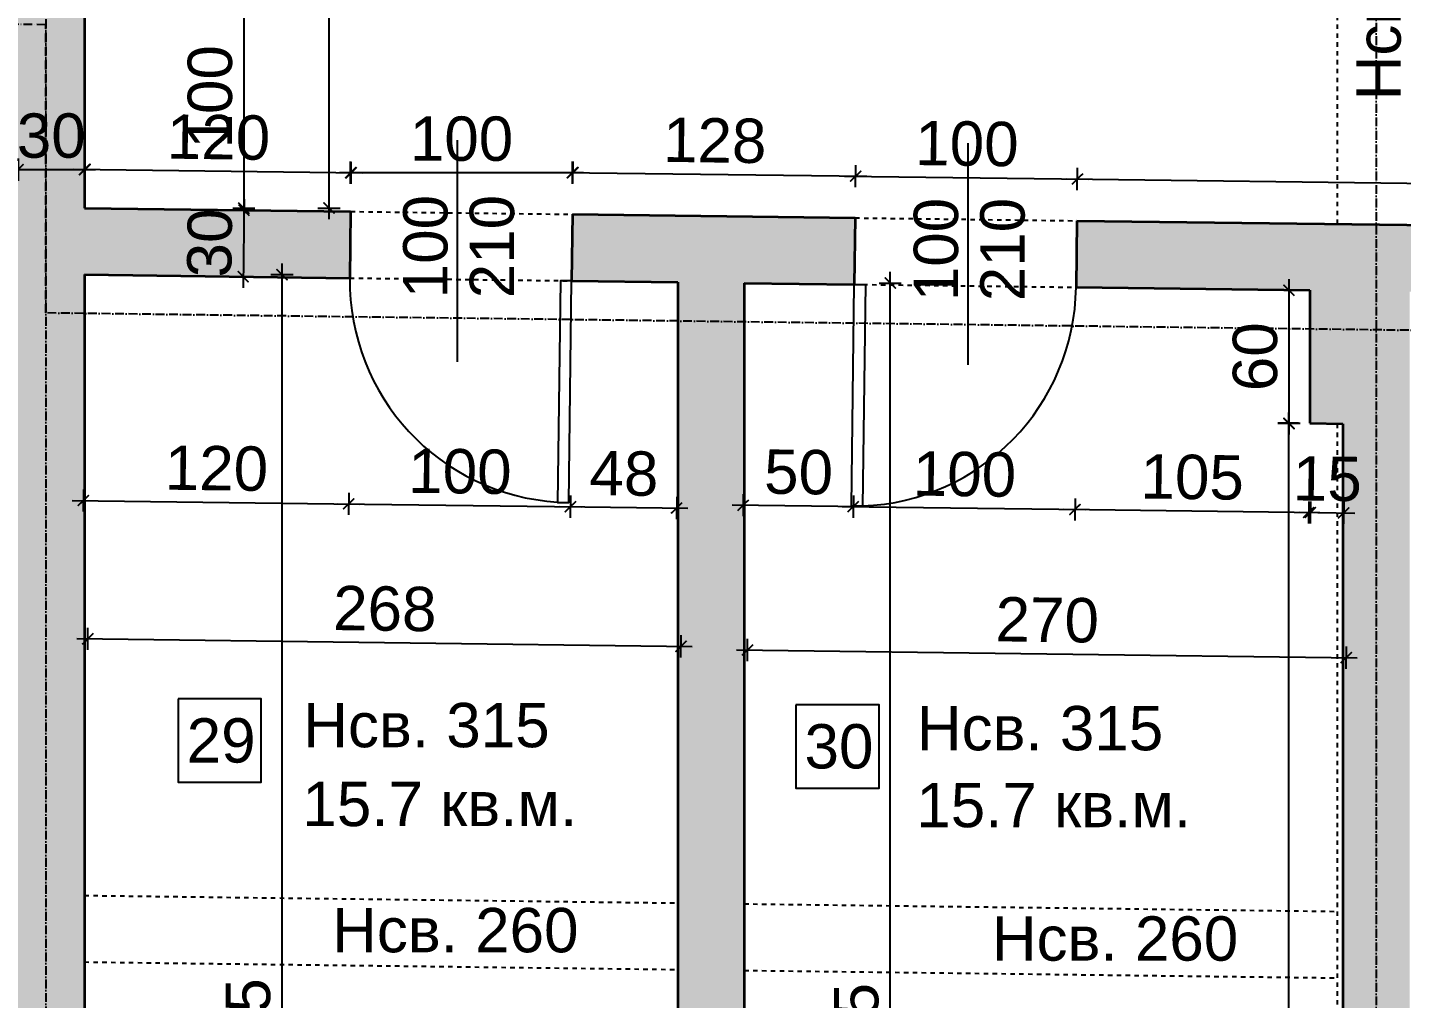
# Model space of a CAD drawing. Header units: inches. Extents: x -72385 to 39588, y -6525 to 66685.
# Drawn here: x -51393 to -50773, y 29589 to 30027 of the extents above; entities that cross this region are included whole.
import ezdxf

# ---------------------------------------------------------------- set-up
doc = ezdxf.new("R2010")
doc.units = ezdxf.units.IN
doc.header["$MEASUREMENT"] = 0
doc.linetypes.add('DashDot', pattern=[0.6, 0.4, -0.1, 0, -0.1])
doc.linetypes.add('Hidden', pattern=[0.4, 0.2, -0.2])
for name, color, linetype, lineweight in [('Врати', 251, 'Continuous', 25), ('Надписи Hсв', 252, 'Continuous', 25), ('Надписи врати', 252, 'Continuous', 25), ('Надписи коти вътрешни', 252, 'Continuous', 25), ('Надписи номера на пом.', 252, 'Continuous', 25), ('Надписи площ', 252, 'Continuous', 25), ('Оси', 252, 'DashDot', 25), ('Пунктир', 253, 'Hidden', 25), ('Разрезни линии', 7, 'Continuous', 35), ('Щрих стени', 254, 'Continuous', 25)]:
    doc.layers.add(name, color=color, linetype=linetype, lineweight=lineweight)
doc.styles.add('Arial Regular', font='arial.ttf')
doc.styles.get("Standard").update_dxf_attribs({"font": 'arial.ttf'})
doc.dimstyles.new('Annotative', dxfattribs={"dimscale": 0, "dimtxt": 20, "dimasz": 5, "dimexe": 5, "dimexo": 5, "dimgap": 5, "dimtad": 1, "dimdec": 0, "dimzin": 0, "dimdsep": 46, "dimtxsty": 'Standard', "dimblk": 'ARCHTICK', "dimcen": 5, "dimdle": 5, "dimadec": 0, "dimazin": 0, "dimtfac": 1, "dimtdec": 0, "dimtofl": 0, "dimtmove": 0, "dimatfit": 3, "dimldrblk": 'ARCHTICK', "dimfxl": 5, "dimfxlon": 1, "dimtolj": 1, "dimtzin": 0, "dimarcsym": 1})

# ---------------------------------------------------------------- blocks, each defined once
blk = doc.blocks.new('_ArchTick')
at = {"color": 0, "linetype": 'ByBlock', "const_width": 0.15}
blk.add_lwpolyline([(-0.5, -0.5), (0.5, 0.5)], dxfattribs=at)
blk = doc.blocks.new('*D44')
at = {"layer": 'Defpoints', "color": 0, "ltscale": 50, "transparency": 16777216}
for p in [(-51366.75, 29900.11), (-51247.13, 29898.59), (-51248.24, 29811.9)]:
    blk.add_point(p, dxfattribs=at)
at = {"layer": 'Надписи коти вътрешни', "color": 0, "lineweight": -2, "ltscale": 50, "transparency": 16777216}
for p, q in [((-51367.79, 29818.42), (-51367.92, 29808.42)), ((-51248.18, 29816.9), (-51248.3, 29806.9)), ((-51372.86, 29813.48), (-51243.24, 29811.83))]:
    blk.add_line(p, q, dxfattribs=at)
at = {"layer": 'Надписи коти вътрешни', "color": 0, "lineweight": -2, "ltscale": 50, "transparency": 16777216, "xscale": 5, "yscale": 5, "zscale": 5}
for p, rotation in [((-51367.86, 29813.42), 179.2706286525392), ((-51248.24, 29811.9), 359.2706286525392)]:
    blk.add_blockref('_ArchTick', p, dxfattribs=dict(at, rotation=rotation))
at = {"layer": 'Надписи коти вътрешни', "color": 0, "ltscale": 50, "transparency": 16777216, "insert": (-51307.85, 29827.87), "char_height": 20, "attachment_point": 5, "rotation": 359.27063}
blk.add_mtext('\\A1;120', dxfattribs=at)
blk = doc.blocks.new('*D45')
at = {"layer": 'Defpoints', "color": 0, "ltscale": 50, "transparency": 16777216}
for p in [(-51247.13, 29898.59), (-51147.13, 29897.32), (-51148.24, 29810.62)]:
    blk.add_point(p, dxfattribs=at)
at = {"layer": 'Надписи коти вътрешни', "color": 0, "lineweight": -2, "ltscale": 50, "transparency": 16777216}
for p, q in [((-51248.18, 29816.9), (-51248.3, 29806.9)), ((-51253.24, 29811.96), (-51143.24, 29810.56)), ((-51148.18, 29815.62), (-51148.3, 29805.63))]:
    blk.add_line(p, q, dxfattribs=at)
at = {"layer": 'Надписи коти вътрешни', "color": 0, "lineweight": -2, "ltscale": 50, "transparency": 16777216, "xscale": 5, "yscale": 5, "zscale": 5}
for p, rotation in [((-51248.24, 29811.9), 179.27062865254), ((-51148.24, 29810.62), 359.27062865254)]:
    blk.add_blockref('_ArchTick', p, dxfattribs=dict(at, rotation=rotation))
at = {"layer": 'Надписи коти вътрешни', "color": 0, "ltscale": 50, "transparency": 16777216, "insert": (-51198.05, 29826.47), "char_height": 20, "attachment_point": 5, "rotation": 359.27063}
blk.add_mtext('\\A1;100', dxfattribs=at)
blk = doc.blocks.new('*D46')
at = {"layer": 'Defpoints', "color": 0, "ltscale": 50, "transparency": 16777216}
for p in [(-51147.13, 29897.32), (-51099.25, 29896.71), (-51100.36, 29810.02)]:
    blk.add_point(p, dxfattribs=at)
at = {"layer": 'Надписи коти вътрешни', "color": 0, "lineweight": -2, "ltscale": 50, "transparency": 16777216}
for p, q in [((-51153.24, 29810.69), (-51095.36, 29809.95)), ((-51148.18, 29815.62), (-51148.3, 29805.63)), ((-51100.29, 29815.01), (-51100.42, 29805.02))]:
    blk.add_line(p, q, dxfattribs=at)
at = {"layer": 'Надписи коти вътрешни', "color": 0, "lineweight": -2, "ltscale": 50, "transparency": 16777216, "xscale": 5, "yscale": 5, "zscale": 5}
for p, rotation in [((-51148.24, 29810.62), 179.2706286525312), ((-51100.36, 29810.02), 359.2706286525312)]:
    blk.add_blockref('_ArchTick', p, dxfattribs=dict(at, rotation=rotation))
at = {"layer": 'Надписи коти вътрешни', "color": 0, "ltscale": 50, "transparency": 16777216, "insert": (-51124.1, 29825.53), "char_height": 20, "attachment_point": 5, "rotation": 359.27063}
blk.add_mtext('\\A1;48', dxfattribs=at)
blk = doc.blocks.new('*D47')
at = {"layer": 'Defpoints', "color": 0, "ltscale": 50, "transparency": 16777216}
for p in [(-51069.25, 29896.33), (-51019.63, 29895.7), (-51070.34, 29811.28)]:
    blk.add_point(p, dxfattribs=at)
at = {"layer": 'Надписи коти вътрешни', "color": 0, "lineweight": -2, "ltscale": 50, "transparency": 16777216}
for p, q in [((-51015.72, 29810.58), (-51075.34, 29811.34)), ((-51070.27, 29816.28), (-51070.4, 29806.28)), ((-51020.65, 29815.65), (-51020.78, 29805.65))]:
    blk.add_line(p, q, dxfattribs=at)
at = {"layer": 'Надписи коти вътрешни', "color": 0, "lineweight": -2, "ltscale": 50, "transparency": 16777216, "xscale": 5, "yscale": 5, "zscale": 5}
for p, rotation in [((-51070.34, 29811.28), 179.2706286525381), ((-51020.72, 29810.65), 359.2706286525381)]:
    blk.add_blockref('_ArchTick', p, dxfattribs=dict(at, rotation=rotation))
at = {"layer": 'Надписи коти вътрешни', "color": 0, "ltscale": 50, "transparency": 16777216, "insert": (-51045.33, 29826.17), "char_height": 20, "attachment_point": 5, "rotation": 359.27063}
blk.add_mtext('\\A1;50', dxfattribs=at)
blk = doc.blocks.new('*D48')
at = {"layer": 'Defpoints', "color": 0, "ltscale": 50, "transparency": 16777216}
for p in [(-51019.63, 29895.7), (-50919.64, 29894.42), (-50920.73, 29809.37)]:
    blk.add_point(p, dxfattribs=at)
at = {"layer": 'Надписи коти вътрешни', "color": 0, "lineweight": -2, "ltscale": 50, "transparency": 16777216}
for p, q in [((-51025.72, 29810.71), (-50915.73, 29809.31)), ((-51020.65, 29815.65), (-51020.78, 29805.65)), ((-50920.66, 29814.37), (-50920.79, 29804.37))]:
    blk.add_line(p, q, dxfattribs=at)
at = {"layer": 'Надписи коти вътрешни', "color": 0, "lineweight": -2, "ltscale": 50, "transparency": 16777216, "xscale": 5, "yscale": 5, "zscale": 5}
for p, rotation in [((-51020.72, 29810.65), 179.2706286525298), ((-50920.73, 29809.37), 359.2706286525298)]:
    blk.add_blockref('_ArchTick', p, dxfattribs=dict(at, rotation=rotation))
at = {"layer": 'Надписи коти вътрешни', "color": 0, "ltscale": 50, "transparency": 16777216, "insert": (-50970.53, 29825.22), "char_height": 20, "attachment_point": 5, "rotation": 359.27063}
blk.add_mtext('\\A1;100', dxfattribs=at)
blk = doc.blocks.new('*D49')
at = {"layer": 'Defpoints', "color": 0, "ltscale": 50, "transparency": 16777216}
for p in [(-50919.63, 29894.42), (-50814.25, 29893.08), (-50815.34, 29808.03)]:
    blk.add_point(p, dxfattribs=at)
at = {"layer": 'Надписи коти вътрешни', "color": 0, "lineweight": -2, "ltscale": 50, "transparency": 16777216}
for p, q in [((-50920.65, 29814.37), (-50920.78, 29804.37)), ((-50815.27, 29813.03), (-50815.4, 29803.03)), ((-50925.72, 29809.44), (-50810.34, 29807.97))]:
    blk.add_line(p, q, dxfattribs=at)
at = {"layer": 'Надписи коти вътрешни', "color": 0, "lineweight": -2, "ltscale": 50, "transparency": 16777216, "xscale": 5, "yscale": 5, "zscale": 5}
for p, rotation in [((-50920.72, 29809.37), 179.2706286525186), ((-50815.34, 29808.03), 359.2706286525187)]:
    blk.add_blockref('_ArchTick', p, dxfattribs=dict(at, rotation=rotation))
at = {"layer": 'Надписи коти вътрешни', "color": 0, "ltscale": 50, "transparency": 16777216, "insert": (-50867.83, 29823.91), "char_height": 20, "attachment_point": 5, "rotation": 359.27063}
blk.add_mtext('\\A1;105', dxfattribs=at)
blk = doc.blocks.new('*D50')
at = {"layer": 'Defpoints', "color": 0, "ltscale": 50, "transparency": 16777216}
for p in [(-50814.25, 29833.08), (-50799.25, 29832.89), (-50799.57, 29807.83)]:
    blk.add_point(p, dxfattribs=at)
at = {"layer": 'Надписи коти вътрешни', "color": 0, "lineweight": -2, "ltscale": 50, "transparency": 16777216}
for p, q in [((-50814.51, 29813.02), (-50814.64, 29803.02)), ((-50799.51, 29812.83), (-50799.64, 29802.83)), ((-50819.57, 29808.09), (-50794.57, 29807.77))]:
    blk.add_line(p, q, dxfattribs=at)
at = {"layer": 'Надписи коти вътрешни', "color": 0, "lineweight": -2, "ltscale": 50, "transparency": 16777216, "xscale": 5, "yscale": 5, "zscale": 5}
for p, rotation in [((-50814.57, 29808.02), 179.2706286525602), ((-50799.57, 29807.83), 359.2706286525601)]:
    blk.add_blockref('_ArchTick', p, dxfattribs=dict(at, rotation=rotation))
at = {"layer": 'Надписи коти вътрешни', "color": 0, "ltscale": 50, "transparency": 16777216, "insert": (-50806.88, 29823.14), "char_height": 20, "attachment_point": 5, "rotation": 359.27063}
blk.add_mtext('\\A1;15', dxfattribs=at)
blk = doc.blocks.new('*D8117')
at = {"layer": 'Defpoints', "color": 0, "ltscale": 50, "transparency": 16777216}
for p in [(-51367.34, 29915.3), (-51278.28, 29915.3), (-51367.34, 29330.25)]:
    blk.add_point(p, dxfattribs=at)
at = {"layer": 'Надписи коти вътрешни', "color": 0, "lineweight": -2, "ltscale": 50, "transparency": 16777216}
for p, q in [((-51278.28, 29325.25), (-51278.28, 29920.3)), ((-51283.28, 29915.3), (-51273.28, 29915.3)), ((-51283.28, 29330.25), (-51273.28, 29330.25))]:
    blk.add_line(p, q, dxfattribs=at)
at = {"layer": 'Надписи коти вътрешни', "color": 0, "lineweight": -2, "ltscale": 50, "transparency": 16777216, "xscale": 5, "yscale": 5, "zscale": 5}
for p, rotation in [((-51278.28, 29915.3), 90), ((-51278.28, 29330.25), 270)]:
    blk.add_blockref('_ArchTick', p, dxfattribs=dict(at, rotation=rotation))
at = {"layer": 'Надписи коти вътрешни', "color": 0, "ltscale": 50, "transparency": 16777216, "insert": (-51293.49, 29574.6), "char_height": 20, "attachment_point": 5, "rotation": 90}
blk.add_mtext('\\A1;585', dxfattribs=at)
blk = doc.blocks.new('*D8118')
at = {"layer": 'Defpoints', "color": 0, "ltscale": 50, "transparency": 16777216}
for p in [(-51069.84, 29911.51), (-51004.01, 29911.51), (-51069.84, 29326.46)]:
    blk.add_point(p, dxfattribs=at)
at = {"layer": 'Надписи коти вътрешни', "color": 0, "lineweight": -2, "ltscale": 50, "transparency": 16777216}
for p, q in [((-51004.01, 29321.46), (-51004.01, 29916.51)), ((-51009.01, 29911.51), (-50999.01, 29911.51)), ((-51009.01, 29326.46), (-50999.01, 29326.46))]:
    blk.add_line(p, q, dxfattribs=at)
at = {"layer": 'Надписи коти вътрешни', "color": 0, "lineweight": -2, "ltscale": 50, "transparency": 16777216, "xscale": 5, "yscale": 5, "zscale": 5}
for p, rotation in [((-51004.01, 29911.51), 90), ((-51004.01, 29326.46), 270)]:
    blk.add_blockref('_ArchTick', p, dxfattribs=dict(at, rotation=rotation))
at = {"layer": 'Надписи коти вътрешни', "color": 0, "ltscale": 50, "transparency": 16777216, "insert": (-51019.22, 29572.5), "char_height": 20, "attachment_point": 5, "rotation": 90}
blk.add_mtext('\\A1;585', dxfattribs=at)
blk = doc.blocks.new('*D52')
at = {"layer": 'Defpoints', "color": 0, "ltscale": 50, "transparency": 16777216}
for p in [(-50814.84, 29908.26), (-50824.2, 29848.26), (-50814.84, 29848.26)]:
    blk.add_point(p, dxfattribs=at)
at = {"layer": 'Надписи коти вътрешни', "color": 0, "lineweight": -2, "ltscale": 50, "transparency": 16777216}
for p, q in [((-50824.2, 29913.26), (-50824.2, 29843.26)), ((-50819.84, 29908.26), (-50829.2, 29908.26)), ((-50819.84, 29848.26), (-50829.2, 29848.26))]:
    blk.add_line(p, q, dxfattribs=at)
at = {"layer": 'Надписи коти вътрешни', "color": 0, "lineweight": -2, "ltscale": 50, "transparency": 16777216, "xscale": 5, "yscale": 5, "zscale": 5}
for p, rotation in [((-50824.2, 29908.26), 90), ((-50824.2, 29848.26), 270)]:
    blk.add_blockref('_ArchTick', p, dxfattribs=dict(at, rotation=rotation))
at = {"layer": 'Надписи коти вътрешни', "color": 0, "ltscale": 50, "transparency": 16777216, "insert": (-50839.41, 29878.26), "char_height": 20, "attachment_point": 5, "rotation": 90}
blk.add_mtext('\\A1;60', dxfattribs=at)
blk = doc.blocks.new('*D98')
at = {"layer": 'Defpoints', "color": 0, "ltscale": 50, "transparency": 16777216}
for p in [(-51098.36, 29747.64), (-51367.34, 29635.27), (-51099.84, 29631.87)]:
    blk.add_point(p, dxfattribs=at)
at = {"layer": 'Надписи коти вътрешни', "color": 0, "lineweight": -2, "ltscale": 50, "transparency": 16777216}
for p, q in [((-51365.93, 29746.05), (-51365.8, 29756.04)), ((-51370.86, 29751.11), (-51093.36, 29747.58)), ((-51098.43, 29742.64), (-51098.3, 29752.64))]:
    blk.add_line(p, q, dxfattribs=at)
at = {"layer": 'Надписи коти вътрешни', "color": 0, "lineweight": -2, "ltscale": 50, "transparency": 16777216, "xscale": 5, "yscale": 5, "zscale": 5}
for p, rotation in [((-51365.86, 29751.04), 179.2706286525373), ((-51098.36, 29747.64), 359.2706286525373)]:
    blk.add_blockref('_ArchTick', p, dxfattribs=dict(at, rotation=rotation))
at = {"layer": 'Надписи коти вътрешни', "color": 0, "ltscale": 50, "transparency": 16777216, "insert": (-51231.92, 29764.55), "char_height": 20, "attachment_point": 5, "rotation": 359.27063}
blk.add_mtext('\\A1;268', dxfattribs=at)
blk = doc.blocks.new('*D99')
at = {"layer": 'Defpoints', "color": 0, "ltscale": 50, "transparency": 16777216}
for p in [(-50798.38, 29742.55), (-51069.84, 29631.49), (-50799.84, 29628.05)]:
    blk.add_point(p, dxfattribs=at)
at = {"layer": 'Надписи коти вътрешни', "color": 0, "lineweight": -2, "ltscale": 50, "transparency": 16777216}
for p, q in [((-51068.44, 29740.99), (-51068.32, 29750.99)), ((-51073.38, 29746.05), (-50793.38, 29742.49)), ((-50798.44, 29737.55), (-50798.32, 29747.55))]:
    blk.add_line(p, q, dxfattribs=at)
at = {"layer": 'Надписи коти вътрешни', "color": 0, "lineweight": -2, "ltscale": 50, "transparency": 16777216, "xscale": 5, "yscale": 5, "zscale": 5}
for p, rotation in [((-51068.38, 29745.99), 179.2706286525354), ((-50798.38, 29742.55), 359.2706286525354)]:
    blk.add_blockref('_ArchTick', p, dxfattribs=dict(at, rotation=rotation))
at = {"layer": 'Надписи коти вътрешни', "color": 0, "ltscale": 50, "transparency": 16777216, "insert": (-50933.19, 29759.48), "char_height": 20, "attachment_point": 5, "rotation": 359.27063}
blk.add_mtext('\\A1;270', dxfattribs=at)
blk = doc.blocks.new('*D113')
at = {"layer": 'Defpoints', "color": 0, "ltscale": 50, "transparency": 16777216}
for p in [(-51367.34, 30045.7), (-51367.34, 29945.3), (-51295.48, 29945.3)]:
    blk.add_point(p, dxfattribs=at)
at = {"layer": 'Надписи коти вътрешни', "color": 0, "lineweight": -2, "ltscale": 50, "transparency": 16777216}
for p, q in [((-51295.48, 30050.7), (-51295.48, 29940.3)), ((-51300.48, 30045.7), (-51290.48, 30045.7)), ((-51300.48, 29945.3), (-51290.48, 29945.3))]:
    blk.add_line(p, q, dxfattribs=at)
at = {"layer": 'Надписи коти вътрешни', "color": 0, "lineweight": -2, "ltscale": 50, "transparency": 16777216, "xscale": 5, "yscale": 5, "zscale": 5}
for p, rotation in [((-51295.48, 30045.7), 90), ((-51295.48, 29945.3), 270)]:
    blk.add_blockref('_ArchTick', p, dxfattribs=dict(at, rotation=rotation))
at = {"layer": 'Надписи коти вътрешни', "color": 0, "ltscale": 50, "transparency": 16777216, "insert": (-51310.69, 29995.5), "char_height": 20, "attachment_point": 5, "rotation": 90}
blk.add_mtext('\\A1;100', dxfattribs=at)
blk = doc.blocks.new('*D114')
at = {"layer": 'Defpoints', "color": 0, "ltscale": 50, "transparency": 16777216}
for p in [(-51367.34, 30185.32), (-51367.34, 29945.3), (-51257.12, 29945.3)]:
    blk.add_point(p, dxfattribs=at)
at = {"layer": 'Надписи коти вътрешни', "color": 0, "lineweight": -2, "ltscale": 50, "transparency": 16777216}
for p, q in [((-51257.12, 30190.32), (-51257.12, 29940.3)), ((-51262.12, 30185.32), (-51252.12, 30185.32)), ((-51262.12, 29945.3), (-51252.12, 29945.3))]:
    blk.add_line(p, q, dxfattribs=at)
at = {"layer": 'Надписи коти вътрешни', "color": 0, "lineweight": -2, "ltscale": 50, "transparency": 16777216, "xscale": 5, "yscale": 5, "zscale": 5}
for p, rotation in [((-51257.12, 30185.32), 90), ((-51257.12, 29945.3), 270)]:
    blk.add_blockref('_ArchTick', p, dxfattribs=dict(at, rotation=rotation))
at = {"layer": 'Надписи коти вътрешни', "color": 0, "ltscale": 50, "transparency": 16777216, "insert": (-51272.33, 30065.31), "char_height": 20, "attachment_point": 5, "rotation": 90}
blk.add_mtext('\\A1;240', dxfattribs=at)
blk = doc.blocks.new('*D4047')
at = {"layer": 'Defpoints', "color": 0, "ltscale": 50, "transparency": 16777216}
for p in [(-51247.12, 29961.21), (-51367.34, 29945.3), (-51247.34, 29943.77)]:
    blk.add_point(p, dxfattribs=at)
at = {"layer": 'Надписи коти вътрешни', "color": 0, "lineweight": -2, "ltscale": 50, "transparency": 16777216}
for p, q in [((-51367.18, 29957.74), (-51367.05, 29967.74)), ((-51247.18, 29956.22), (-51247.05, 29966.21)), ((-51372.11, 29962.81), (-51242.12, 29961.15))]:
    blk.add_line(p, q, dxfattribs=at)
at = {"layer": 'Надписи коти вътрешни', "color": 0, "lineweight": -2, "ltscale": 50, "transparency": 16777216, "xscale": 5, "yscale": 5, "zscale": 5}
for p, rotation in [((-51367.12, 29962.74), 179.2706286525375), ((-51247.12, 29961.21), 359.2706286525375)]:
    blk.add_blockref('_ArchTick', p, dxfattribs=dict(at, rotation=rotation))
at = {"layer": 'Надписи коти вътрешни', "color": 0, "ltscale": 50, "transparency": 16777216, "insert": (-51306.92, 29977.19), "char_height": 20, "attachment_point": 5, "rotation": 359.27063}
blk.add_mtext('\\A1;120', dxfattribs=at)
blk = doc.blocks.new('*D115')
at = {"layer": 'Defpoints', "color": 0, "ltscale": 50, "transparency": 16777216}
for p in [(-51247.34, 29961.27), (-51247.34, 29943.77), (-51147.34, 29942.5)]:
    blk.add_point(p, dxfattribs=at)
at = {"layer": 'Надписи коти вътрешни', "color": 0, "lineweight": -2, "ltscale": 50, "transparency": 16777216}
for p, q in [((-51247.34, 29956.27), (-51247.34, 29966.27)), ((-51147.34, 29956.27), (-51147.34, 29966.27)), ((-51142.34, 29961.27), (-51252.34, 29961.27))]:
    blk.add_line(p, q, dxfattribs=at)
at = {"layer": 'Надписи коти вътрешни', "color": 0, "lineweight": -2, "ltscale": 50, "transparency": 16777216, "xscale": 5, "yscale": 5, "zscale": 5, "rotation": 180}
blk.add_blockref('_ArchTick', (-51247.34, 29961.27), dxfattribs=at)
at = {"layer": 'Надписи коти вътрешни', "color": 0, "lineweight": -2, "ltscale": 50, "transparency": 16777216, "xscale": 5, "yscale": 5, "zscale": 5}
blk.add_blockref('_ArchTick', (-51147.34, 29961.27), dxfattribs=at)
at = {"layer": 'Надписи коти вътрешни', "color": 0, "ltscale": 50, "transparency": 16777216, "insert": (-51197.34, 29976.49), "char_height": 20, "attachment_point": 5}
blk.add_mtext('\\A1;100', dxfattribs=at)
blk = doc.blocks.new('*D116')
at = {"layer": 'Defpoints', "color": 0, "ltscale": 50, "transparency": 16777216}
for p in [(-51019.6, 29959.71), (-51147.34, 29942.5), (-51019.84, 29940.88)]:
    blk.add_point(p, dxfattribs=at)
at = {"layer": 'Надписи коти вътрешни', "color": 0, "lineweight": -2, "ltscale": 50, "transparency": 16777216}
for p, q in [((-51147.16, 29956.33), (-51147.03, 29966.33)), ((-51152.1, 29961.4), (-51014.6, 29959.65)), ((-51019.66, 29954.71), (-51019.53, 29964.71))]:
    blk.add_line(p, q, dxfattribs=at)
at = {"layer": 'Надписи коти вътрешни', "color": 0, "lineweight": -2, "ltscale": 50, "transparency": 16777216, "xscale": 5, "yscale": 5, "zscale": 5}
for p, rotation in [((-51147.1, 29961.33), 179.2706286525391), ((-51019.6, 29959.71), 359.2706286525391)]:
    blk.add_blockref('_ArchTick', p, dxfattribs=dict(at, rotation=rotation))
at = {"layer": 'Надписи коти вътрешни', "color": 0, "ltscale": 50, "transparency": 16777216, "insert": (-51083.15, 29975.73), "char_height": 20, "attachment_point": 5, "rotation": 359.27063}
blk.add_mtext('\\A1;128', dxfattribs=at)
blk = doc.blocks.new('*D117')
at = {"layer": 'Defpoints', "color": 0, "ltscale": 50, "transparency": 16777216}
for p in [(-50919.6, 29958.44), (-51019.84, 29940.88), (-50919.84, 29939.6)]:
    blk.add_point(p, dxfattribs=at)
at = {"layer": 'Надписи коти вътрешни', "color": 0, "lineweight": -2, "ltscale": 50, "transparency": 16777216}
for p, q in [((-51024.6, 29959.77), (-50914.6, 29958.37)), ((-51019.66, 29954.71), (-51019.53, 29964.71)), ((-50919.66, 29953.44), (-50919.53, 29963.44))]:
    blk.add_line(p, q, dxfattribs=at)
at = {"layer": 'Надписи коти вътрешни', "color": 0, "lineweight": -2, "ltscale": 50, "transparency": 16777216, "xscale": 5, "yscale": 5, "zscale": 5}
for p, rotation in [((-51019.6, 29959.71), 179.2706286525356), ((-50919.6, 29958.44), 359.2706286525356)]:
    blk.add_blockref('_ArchTick', p, dxfattribs=dict(at, rotation=rotation))
at = {"layer": 'Надписи коти вътрешни', "color": 0, "ltscale": 50, "transparency": 16777216, "insert": (-50969.4, 29974.28), "char_height": 20, "attachment_point": 5, "rotation": 359.27063}
blk.add_mtext('\\A1;100', dxfattribs=at)
blk = doc.blocks.new('*D118')
at = {"layer": 'Defpoints', "color": 0, "ltscale": 50, "transparency": 16777216}
for p in [(-50424.6, 29952.14), (-50919.84, 29939.6), (-50424.84, 29933.3)]:
    blk.add_point(p, dxfattribs=at)
at = {"layer": 'Надписи коти вътрешни', "color": 0, "lineweight": -2, "ltscale": 50, "transparency": 16777216}
for p, q in [((-50919.66, 29953.44), (-50919.53, 29963.44)), ((-50924.6, 29958.5), (-50419.6, 29952.07)), ((-50424.66, 29947.14), (-50424.53, 29957.14))]:
    blk.add_line(p, q, dxfattribs=at)
at = {"layer": 'Надписи коти вътрешни', "color": 0, "lineweight": -2, "ltscale": 50, "transparency": 16777216, "xscale": 5, "yscale": 5, "zscale": 5}
for p, rotation in [((-50919.6, 29958.44), 179.2706286525379), ((-50424.6, 29952.14), 359.2706286525378)]:
    blk.add_blockref('_ArchTick', p, dxfattribs=dict(at, rotation=rotation))
at = {"layer": 'Надписи коти вътрешни', "color": 0, "ltscale": 50, "transparency": 16777216, "insert": (-50671.9, 29970.5), "char_height": 20, "attachment_point": 5, "rotation": 359.27063}
blk.add_mtext('\\A1;495', dxfattribs=at)
blk = doc.blocks.new('*D8119')
at = {"layer": 'Defpoints', "color": 0, "ltscale": 50, "transparency": 16777216}
for p in [(-50824.2, 29848.1), (-50802.34, 29848.1), (-50802.34, 29338.06)]:
    blk.add_point(p, dxfattribs=at)
at = {"layer": 'Надписи коти вътрешни', "color": 0, "lineweight": -2, "ltscale": 50, "transparency": 16777216}
for p, q in [((-50819.2, 29848.1), (-50829.2, 29848.1)), ((-50824.2, 29333.06), (-50824.2, 29853.1)), ((-50819.2, 29338.06), (-50829.2, 29338.06))]:
    blk.add_line(p, q, dxfattribs=at)
at = {"layer": 'Надписи коти вътрешни', "color": 0, "lineweight": -2, "ltscale": 50, "transparency": 16777216, "xscale": 5, "yscale": 5, "zscale": 5}
for p, rotation in [((-50824.2, 29848.1), 90), ((-50824.2, 29338.06), 270)]:
    blk.add_blockref('_ArchTick', p, dxfattribs=dict(at, rotation=rotation))
at = {"layer": 'Надписи коти вътрешни', "color": 0, "ltscale": 50, "transparency": 16777216, "insert": (-50839.41, 29558.89), "char_height": 20, "attachment_point": 5, "rotation": 90}
blk.add_mtext('\\A1;510', dxfattribs=at)
blk = doc.blocks.new('*D7087')
at = {"layer": 'Defpoints', "color": 0, "ltscale": 10, "transparency": 16777216}
for p in [(-51397.34, 30010.69), (-51367.34, 30010.69), (-51367.34, 29962.66)]:
    blk.add_point(p, dxfattribs=at)
at = {"layer": 'Надписи коти вътрешни', "color": 0, "lineweight": -2, "ltscale": 10, "transparency": 16777216}
for p, q in [((-51397.34, 29967.66), (-51397.34, 29957.66)), ((-51367.34, 29967.66), (-51367.34, 29957.66)), ((-51402.34, 29962.66), (-51362.34, 29962.66))]:
    blk.add_line(p, q, dxfattribs=at)
at = {"layer": 'Надписи коти вътрешни', "color": 0, "lineweight": -2, "ltscale": 10, "transparency": 16777216, "xscale": 5, "yscale": 5, "zscale": 5, "rotation": 180}
blk.add_blockref('_ArchTick', (-51397.34, 29962.66), dxfattribs=at)
at = {"layer": 'Надписи коти вътрешни', "color": 0, "lineweight": -2, "ltscale": 10, "transparency": 16777216, "xscale": 5, "yscale": 5, "zscale": 5}
blk.add_blockref('_ArchTick', (-51367.34, 29962.66), dxfattribs=at)
at = {"layer": 'Надписи коти вътрешни', "color": 0, "ltscale": 10, "transparency": 16777216, "insert": (-51382.34, 29977.88), "char_height": 20, "attachment_point": 5}
blk.add_mtext('\\A1;30', dxfattribs=at)
blk = doc.blocks.new('*D7104')
at = {"layer": 'Defpoints', "color": 0, "ltscale": 10, "transparency": 16777216}
for p in [(-51312.19, 29944.6), (-51312.57, 29914.6), (-51295.81, 29914.39)]:
    blk.add_point(p, dxfattribs=at)
at = {"layer": 'Надписи коти вътрешни', "color": 0, "lineweight": -2, "ltscale": 10, "transparency": 16777216}
for p, q in [((-51295.36, 29949.38), (-51295.87, 29909.39)), ((-51300.43, 29944.45), (-51290.43, 29944.32)), ((-51300.81, 29914.45), (-51290.81, 29914.32))]:
    blk.add_line(p, q, dxfattribs=at)
at = {"layer": 'Надписи коти вътрешни', "color": 0, "lineweight": -2, "ltscale": 10, "transparency": 16777216, "xscale": 5, "yscale": 5, "zscale": 5}
for p, rotation in [((-51295.43, 29944.38), 89.27062865253541), ((-51295.81, 29914.39), 269.2706286525354)]:
    blk.add_blockref('_ArchTick', p, dxfattribs=dict(at, rotation=rotation))
at = {"layer": 'Надписи коти вътрешни', "color": 0, "ltscale": 10, "transparency": 16777216, "insert": (-51310.84, 29929.58), "char_height": 20, "attachment_point": 5, "rotation": 89.27063}
blk.add_mtext('\\A1;30', dxfattribs=at)

msp = doc.modelspace()

# ---------------------------------------------------------------- hatches: boundary and pattern name
at = {"layer": 'Щрих стени', "ltscale": 10}
h = msp.add_hatch(color=256, dxfattribs=at)
h.dxf.hatch_style = 1
h.paths.add_polyline_path([(-52256.96, 30829.2), (-52267.34, 30829.33), (-52267.34, 30831.82), (-52317.34, 30831.82), (-52317.34, 30786.83), (-52267.34, 30786.83), (-52267.34, 30799.33), (-52257.34, 30799.2)])
h.paths.add_polyline_path([(-52267.34, 30696.82), (-52317.34, 30696.82), (-52317.34, 30656.81), (-52267.34, 30656.81)])
h.paths.add_polyline_path([(-52267.34, 30566.81), (-52317.34, 30566.81), (-52317.34, 30526.8), (-52267.34, 30526.8)])
h.paths.add_polyline_path([(-52267.34, 30436.8), (-52317.34, 30436.8), (-52317.34, 30296.79), (-52267.34, 30296.79)])
h.paths.add_polyline_path([(-52267.34, 30206.78), (-52317.34, 30206.78), (-52317.34, 30166.78), (-52267.34, 30166.78)])
h.paths.add_polyline_path([(-52267.34, 30076.77), (-52317.34, 30076.77), (-52317.34, 29292.34), (-51335.28, 29279.84), (-51334.84, 29314.84), (-51367.34, 29315.25), (-51367.34, 29915.3), (-51247.72, 29913.77), (-51247.34, 29943.77), (-51367.34, 29945.3), (-51367.34, 30040.31), (-51367.34, 30045.7), (-51397.34, 30045.7), (-51397.34, 30040.69), (-51687.34, 30044.38), (-51687.72, 30014.38), (-51397.34, 30010.69), (-51397.34, 29690.66), (-51967.34, 29697.92), (-51967.34, 30017.94), (-51787.72, 30015.66), (-51787.34, 30045.66), (-52267.34, 30051.77)])
h.paths.add_polyline_path([(-52267.34, 30021.76), (-51997.34, 30018.33), (-51997.34, 29668.3), (-51397.34, 29660.66), (-51397.34, 29330.63), (-52267.34, 29341.71)], flags=16)
h = msp.add_hatch(color=256, dxfattribs=at)
h.dxf.hatch_style = 1
h.paths.add_polyline_path([(-51034.84, 29311.02), (-51069.84, 29311.46), (-51069.84, 29911.51), (-51020.22, 29910.88), (-51019.84, 29940.88), (-51147.34, 29942.5), (-51147.72, 29912.5), (-51099.84, 29911.89), (-51099.84, 29311.84), (-51134.84, 29312.29), (-51135.28, 29277.29), (-51035.28, 29276.02)])
h.paths.add_polyline_path([(-50734.84, 29307.2), (-50767.34, 29307.61), (-50767.34, 29337.61), (-50769.84, 29337.65), (-50769.84, 29907.69), (-50529.84, 29904.63), (-50529.84, 29894.25), (-50499.84, 29894.25), (-50499.84, 29904.25), (-50425.22, 29903.3), (-50424.84, 29933.3), (-50919.84, 29939.6), (-50920.22, 29909.6), (-50814.84, 29908.26), (-50814.84, 29848.26), (-50799.84, 29848.07), (-50799.84, 29338.03), (-50802.34, 29308.06), (-50834.84, 29308.47), (-50835.28, 29273.47), (-50735.28, 29272.2)])
h.paths.add_polyline_path([(-50434.84, 29303.38), (-50499.84, 29304.21), (-50499.84, 29334.59), (-50529.84, 29334.59), (-50529.84, 29304.59), (-50534.84, 29304.65), (-50535.28, 29269.65), (-50435.28, 29268.38)])
h.paths.add_polyline_path([(-50154.84, 29299.81), (-50167.34, 29299.97), (-50167.34, 29329.98), (-50169.84, 29330.01), (-50169.84, 29522.52), (-50054.84, 29521.06), (-50054.84, 29398.55), (-50042.34, 29398.55), (-50042.34, 29533.4), (-50072.34, 29533.78), (-50072.34, 29676.29), (-50020, 29675.63), (-50019.84, 29688.13), (-50089.84, 29689.02), (-50090, 29676.52), (-50084.84, 29676.45), (-50084.84, 29533.94), (-50169.84, 29535.02), (-50169.84, 29677.53), (-50165, 29677.47), (-50164.84, 29689.97), (-50169.84, 29690.03), (-50169.84, 29900.05), (-50045.22, 29898.47), (-50044.84, 29928.46), (-50324.84, 29932.03), (-50325.22, 29902.03), (-50199.84, 29900.43), (-50199.84, 29690.42), (-50204.84, 29690.48), (-50205, 29677.98), (-50199.84, 29677.92), (-50199.84, 29535.4), (-50279.84, 29536.42), (-50279.84, 29691.44), (-50499.84, 29694.24), (-50499.84, 29794.24), (-50529.84, 29794.24), (-50529.84, 29434.6), (-50499.84, 29434.6), (-50499.84, 29681.23), (-50292.84, 29678.6), (-50292.84, 29524.09), (-50199.84, 29522.9), (-50199.84, 29330.39), (-50202.34, 29300.42), (-50234.84, 29300.83), (-50235.28, 29265.83), (-50155.28, 29264.82)])
h.paths.add_polyline_path([(-50024.85, 29298.16), (-50042.34, 29298.38), (-50042.34, 29323.54), (-50054.84, 29323.54), (-50054.84, 29298.54), (-50064.84, 29298.67), (-50065.29, 29263.67), (-50025.29, 29263.16)])
h.paths.add_polyline_path([(-49834.84, 29295.74), (-49839.84, 29295.8), (-49839.84, 29895.85), (-49815.22, 29895.54), (-49814.84, 29925.53), (-49944.84, 29927.19), (-49945.22, 29897.19), (-49869.84, 29896.23), (-49869.84, 29686.22), (-49919.84, 29686.85), (-49920, 29674.35), (-49869.84, 29673.71), (-49869.84, 29296.19), (-49934.84, 29297.01), (-49935.28, 29262.02), (-49835.28, 29260.74)])
h.paths.add_polyline_path([(-49534.84, 29291.92), (-49567.34, 29292.33), (-49567.34, 29322.34), (-49569.84, 29322.37), (-49569.84, 29827.41), (-49552.34, 29827.19), (-49552.34, 29892.19), (-49450.22, 29890.89), (-49449.84, 29920.89), (-49714.84, 29924.26), (-49715.22, 29894.26), (-49634.84, 29893.24), (-49634.84, 29873.24), (-49617.34, 29873.02), (-49617.34, 29828.01), (-49599.84, 29827.79), (-49599.84, 29322.75), (-49602.34, 29292.78), (-49634.84, 29293.19), (-49635.28, 29258.2), (-49535.28, 29256.92)])
h.paths.add_polyline_path([(-49234.84, 29288.1), (-49269.84, 29288.55), (-49269.84, 29888.59), (-49215.22, 29887.9), (-49214.84, 29917.9), (-49349.84, 29919.62), (-49350.22, 29889.62), (-49299.84, 29888.98), (-49299.84, 29288.93), (-49334.84, 29289.37), (-49335.28, 29254.38), (-49235.28, 29253.1)])
h.paths.add_polyline_path([(-48934.84, 29284.28), (-48967.34, 29284.7), (-48967.34, 29314.7), (-48969.84, 29314.73), (-48969.84, 29819.77), (-48952.34, 29819.55), (-48952.34, 29884.55), (-48951.96, 29914.55), (-49114.84, 29916.62), (-49115.22, 29886.63), (-49017.34, 29885.38), (-49017.34, 29820.37), (-48999.84, 29820.15), (-48999.84, 29315.11), (-49002.34, 29285.14), (-49034.84, 29285.56), (-49035.28, 29250.56), (-48935.28, 29249.29)])

# ---------------------------------------------------------------- linework, layer by layer
at = {"layer": 'Врати', "ltscale": 50}
for points in [[(-51147.72, 29912.5), (-51152.72, 29912.56), (-51153.99, 29812.57), (-51148.99, 29812.51)], [(-51020.22, 29910.88), (-51015.22, 29910.81), (-51016.49, 29810.82), (-51021.49, 29810.89)]]:
    msp.add_lwpolyline(points, close=True, dxfattribs=at)
for centre, start, end in [((-51147.72, 29912.5), 179.27063, 266.40464), ((-51020.22, 29910.88), 272.13661, 359.27063)]:
    msp.add_arc(centre, 100, start, end, dxfattribs=at)
at = {"layer": 'Надписи врати', "ltscale": 50}
for p, q in [((-51199.15, 29875.96), (-51199.15, 29975.96)), ((-50968.9, 29874.65), (-50968.9, 29974.65))]:
    msp.add_line(p, q, dxfattribs=at)
at = {"layer": 'Надписи номера на пом.', "ltscale": 50}
for points in [[(-51325.13, 29723.89), (-51325.13, 29686.39), (-51287.63, 29686.39), (-51287.63, 29723.89)], [(-51046.52, 29721.24), (-51046.52, 29683.74), (-51009.02, 29683.74), (-51009.02, 29721.24)]]:
    msp.add_lwpolyline(points, close=True, dxfattribs=at)
at = {"layer": 'Оси', "ltscale": 10}
for p, q in [((-51384.84, 31598.16), (-51384.84, 28797.93)), ((-50784.84, 31590.52), (-50784.84, 28790.29))]:
    msp.add_line(p, q, dxfattribs=at)
msp.add_lwpolyline([(-39839.84, 29751.04), (-51384.84, 29898.02), (-51384.84, 30028.03), (-52799.84, 30046.04)], dxfattribs=at)
at = {"layer": 'Пунктир', "ltscale": 10}
for p, q in [((-50802.34, 29938.11), (-50802.34, 30178.13)), ((-51247.34, 29943.77), (-51147.34, 29942.5)), ((-51019.84, 29940.88), (-50919.84, 29939.6)), ((-51247.72, 29913.77), (-51147.72, 29912.5)), ((-51020.22, 29910.88), (-50920.22, 29909.6)), ((-50802.34, 29338.06), (-50802.34, 29848.1)), ((-51367.34, 29635.27), (-51099.84, 29631.87)), ((-51069.84, 29631.49), (-50802.34, 29628.08)), ((-51367.34, 29605.27), (-51099.84, 29601.87)), ((-51069.84, 29601.48), (-50802.34, 29598.08))]:
    msp.add_line(p, q, dxfattribs=at)
at = {"layer": 'Разрезни линии', "ltscale": 50}
for p, q in [((-51367.34, 30040.31), (-51367.34, 29945.3)), ((-51367.34, 29945.3), (-51247.34, 29943.77)), ((-51247.34, 29943.77), (-51247.72, 29913.77)), ((-51147.34, 29942.5), (-51147.72, 29912.5)), ((-51147.34, 29942.5), (-51019.84, 29940.88)), ((-51019.84, 29940.88), (-51020.22, 29910.88)), ((-50919.84, 29939.6), (-50920.22, 29909.6)), ((-50919.84, 29939.6), (-50424.84, 29933.3)), ((-51367.34, 29915.3), (-51247.72, 29913.77)), ((-51367.34, 29915.3), (-51367.34, 29315.25)), ((-51147.72, 29912.5), (-51099.84, 29911.89)), ((-51099.84, 29911.89), (-51099.84, 29311.84)), ((-51069.84, 29911.51), (-51069.84, 29311.46)), ((-51069.84, 29911.51), (-51020.22, 29910.88)), ((-50920.22, 29909.6), (-50814.84, 29908.26)), ((-50814.84, 29908.26), (-50814.84, 29848.26)), ((-50814.84, 29848.26), (-50799.84, 29848.07)), ((-50799.84, 29848.07), (-50799.84, 29338.03))]:
    msp.add_line(p, q, dxfattribs=at)

# ---------------------------------------------------------------- texts
at = {"layer": 'Надписи Hсв', "ltscale": 100, "insert": (-50793.78, 29993.91), "char_height": 20, "width": 180.4891, "attachment_point": 1, "rotation": 90, "style": 'Arial Regular'}
msp.add_mtext('Hсв. 240', dxfattribs=at)
at = {"layer": 'Надписи Hсв', "ltscale": 100, "char_height": 20, "width": 180.4891, "attachment_point": 1, "style": 'Arial Regular'}
for s, insert in [('Hсв. 315', (-51268.72, 29722.13)), ('Hсв. 315', (-50992.01, 29720.74)), ('Hсв. 260', (-51255.7, 29629.64)), ('Hсв. 260', (-50958.2, 29625.86))]:
    msp.add_mtext(s, dxfattribs=dict(at, insert=insert))
at = {"layer": 'Надписи врати', "ltscale": 100, "char_height": 20, "width": 180.4891, "attachment_point": 1, "rotation": 90, "style": 'Arial Regular'}
for s, insert in [('100', (-51223.67, 29904.63)), ('210', (-51193.67, 29904.63)), ('100', (-50993.41, 29903.31)), ('210', (-50963.41, 29903.31))]:
    msp.add_mtext(s, dxfattribs=dict(at, insert=insert))
at = {"layer": 'Надписи номера на пом.', "ltscale": 100, "char_height": 20, "width": 180.4891, "attachment_point": 1, "style": 'Arial Regular'}
for s, insert in [('\\pxqc;29', (-51395.99, 29715.21)), ('\\pxqc;30', (-51117.37, 29712.55))]:
    msp.add_mtext(s, dxfattribs=dict(at, insert=insert))
at = {"layer": 'Надписи площ', "ltscale": 100, "char_height": 20, "width": 180.4891, "attachment_point": 1, "style": 'Arial Regular'}
for insert in [(-51269.1, 29686.54), (-50992.26, 29686.06)]:
    msp.add_mtext('15.7 кв.м.', dxfattribs=dict(at, insert=insert))

# ---------------------------------------------------------------- dimensions: what is measured, and where the dimension line sits
at = {"layer": 'Надписи коти вътрешни', "ltscale": 50}
for p1, p2, distance, picture, middle in [((-51367.34, 30185.32), (-51367.34, 29945.3), 110.22, '*D114', (-51272.33, 30065.31)), ((-51367.34, 29945.3), (-51247.34, 29943.77), 17.44, '*D4047', (-51306.92, 29977.19)), ((-51147.34, 29942.5), (-51019.84, 29940.88), 18.84, '*D116', (-51083.15, 29975.73)), ((-51019.84, 29940.88), (-50919.84, 29939.6), 18.84, '*D117', (-50969.4, 29974.28)), ((-50919.84, 29939.6), (-50424.84, 29933.3), 18.84, '*D118', (-50671.9, 29970.5)), ((-51366.75, 29900.11), (-51247.13, 29898.59), -86.7, '*D44', (-51307.85, 29827.87)), ((-51247.13, 29898.59), (-51147.13, 29897.32), -86.7, '*D45', (-51198.05, 29826.47)), ((-51147.13, 29897.32), (-51099.25, 29896.71), -86.7, '*D46', (-51124.1, 29825.53)), ((-51019.63, 29895.7), (-51069.25, 29896.33), 85.06, '*D47', (-51045.33, 29826.17)), ((-51019.63, 29895.7), (-50919.64, 29894.42), -85.06, '*D48', (-50970.53, 29825.22)), ((-50919.63, 29894.42), (-50814.25, 29893.08), -85.06, '*D49', (-50867.83, 29823.91)), ((-51367.34, 29635.27), (-51099.84, 29631.87), 115.78, '*D98', (-51231.92, 29764.55)), ((-51069.84, 29631.49), (-50799.84, 29628.05), 114.51, '*D99', (-50933.19, 29759.48))]:
    dim = msp.add_aligned_dim(p1=p1, p2=p2, distance=distance, dimstyle='Annotative', override={"dimscale": 0, "dimtix": 0, "dimtofl": 0, "dimtmove": 0, "dimatfit": 3}, dxfattribs=at)
    dim.commit()
    dim.dimension.update_dxf_attribs({"geometry": picture, "text_midpoint": middle})
for base, p1, p2, picture, middle in [((-51295.48, 29945.3), (-51367.34, 30045.7), (-51367.34, 29945.3), '*D113', (-51310.69, 29995.5)), ((-50824.2, 29848.26), (-50814.84, 29908.26), (-50814.84, 29848.26), '*D52', (-50839.41, 29878.26))]:
    dim = msp.add_linear_dim(base=base, p1=p1, p2=p2, angle=90, dimstyle='Annotative', override={"dimscale": 0, "dimtix": 0, "dimtofl": 0, "dimtmove": 0, "dimatfit": 3}, dxfattribs=at)
    dim.commit()
    dim.dimension.update_dxf_attribs({"geometry": picture, "text_midpoint": middle})
at = {"layer": 'Надписи коти вътрешни', "ltscale": 10}
for base, p1, p2, angle, picture, middle in [((-51367.34, 29962.66), (-51397.34, 30010.69), (-51367.34, 30010.69), 0, '*D7087', (-51382.34, 29962.66)), ((-51295.81, 29914.39), (-51312.19, 29944.6), (-51312.57, 29914.6), 269.27063, '*D7104', (-51295.62, 29929.39))]:
    dim = msp.add_linear_dim(base=base, p1=p1, p2=p2, angle=angle, dimstyle='Annotative', override={"dimscale": 0, "dimtix": 0, "dimtofl": 0, "dimtmove": 0, "dimatfit": 3}, dxfattribs=at)
    dim.commit()
    dim.dimension.update_dxf_attribs({"geometry": picture, "text_midpoint": middle, "dimtype": 129})
at = {"layer": 'Надписи коти вътрешни', "ltscale": 50}
dim = msp.add_linear_dim(base=(-51247.34, 29961.27), p1=(-51147.34, 29942.5), p2=(-51247.34, 29943.77), dimstyle='Annotative', override={"dimscale": 0, "dimtix": 0, "dimtofl": 0, "dimtmove": 0, "dimatfit": 3}, dxfattribs=at)
dim.commit()
dim.dimension.update_dxf_attribs({"geometry": '*D115', "text_midpoint": (-51197.34, 29976.49)})
for base, p1, p2, angle, picture, middle, dimtype in [((-51278.28, 29915.3), (-51367.34, 29330.25), (-51367.34, 29915.3), 90, '*D8117', (-51278.28, 29574.6), 128), ((-51004.01, 29911.51), (-51069.84, 29326.46), (-51069.84, 29911.51), 90, '*D8118', (-51004.01, 29572.5), 128), ((-50824.2, 29848.1), (-50802.34, 29338.06), (-50802.34, 29848.1), 90, '*D8119', (-50824.2, 29558.89), 128), ((-50799.57, 29807.83), (-50814.25, 29833.08), (-50799.25, 29832.89), 359.27063, '*D50', (-50807.07, 29807.93), 129)]:
    dim = msp.add_linear_dim(base=base, p1=p1, p2=p2, angle=angle, dimstyle='Annotative', override={"dimscale": 0, "dimtix": 0, "dimtofl": 0, "dimtmove": 0, "dimatfit": 3}, dxfattribs=at)
    dim.commit()
    dim.dimension.update_dxf_attribs({"geometry": picture, "text_midpoint": middle, "dimtype": dimtype})

doc.saveas('drawing.dxf')
